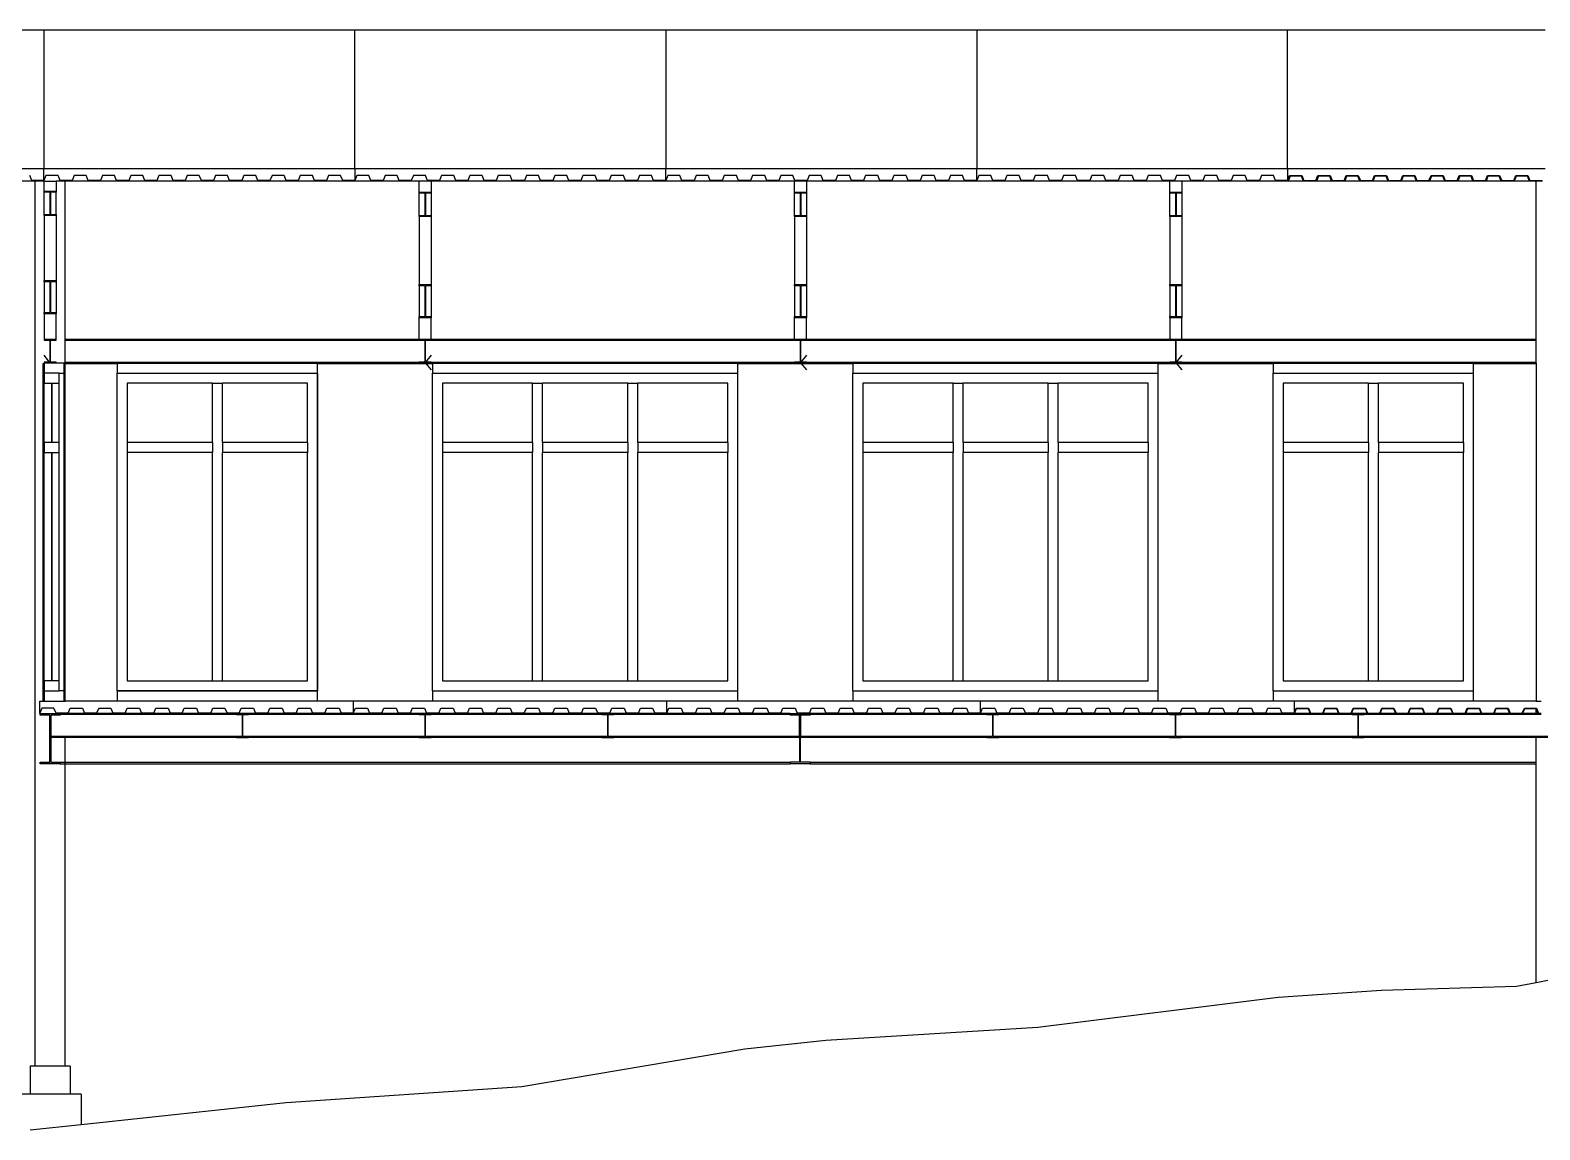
# Model space of a CAD drawing. Extents: x -38.6 to 38.6, y -14.6 to 10.3.
# Drawn here: x -19.1 to -4.02, y -0.73 to 10.25 of the extents above; entities that cross this region are included whole.
import ezdxf

# ---------------------------------------------------------------- set-up
doc = ezdxf.new("R2010")
doc.units = 0
doc.layers.get('0').update_dxf_attribs({"linetype": 'CONTINUOUS'})
doc.layers.add('SECTIONCUTEDGES', color=7, linetype='CONTINUOUS')

msp = doc.modelspace()

# ---------------------------------------------------------------- linework, layer by layer
for p, q in [((-18.963, 10.252), (-22.069, 10.252)), ((-18.963, 10.252), (-18.963, 8.872)), ((-15.856, 10.252), (-18.963, 10.252)), ((-15.856, 8.872), (-15.856, 10.252)), ((-12.75, 10.252), (-15.856, 10.252)), ((-12.75, 10.252), (-12.75, 8.872)), ((-9.643, 10.252), (-12.75, 10.252)), ((-9.643, 10.252), (-9.643, 8.872)), ((-6.537, 10.252), (-9.643, 10.252)), ((-6.537, 8.872), (-6.537, 10.252)), ((-3.963, 10.252), (-6.537, 10.252)), ((-19.049, 8.746), (-21.963, 8.746)), ((-19.049, -0.091), (-19.049, 8.746)), ((-18.959, 8.746), (-19.049, 8.746)), ((-18.959, 8.746), (-18.839, 8.746)), ((-18.959, 8.643), (-18.959, 8.746)), ((-18.959, 8.41), (-18.959, 8.633)), ((-18.749, 8.746), (-18.839, 8.746)), ((-18.839, 8.746), (-18.839, 8.643)), ((-18.839, 8.41), (-18.839, 8.633)), ((-18.749, 7.168), (-18.749, 8.746)), ((-15.215, 8.746), (-18.749, 8.746)), ((-15.095, 8.746), (-15.215, 8.746)), ((-15.215, 8.636), (-15.215, 8.746)), ((-15.215, 8.403), (-15.215, 8.626)), ((-11.465, 8.746), (-15.095, 8.746)), ((-15.095, 8.746), (-15.095, 8.636)), ((-15.095, 8.626), (-15.095, 8.403)), ((-11.345, 8.746), (-11.465, 8.746)), ((-11.465, 8.636), (-11.465, 8.746)), ((-11.465, 8.403), (-11.465, 8.626)), ((-7.715, 8.746), (-11.345, 8.746)), ((-11.345, 8.746), (-11.345, 8.636)), ((-11.345, 8.626), (-11.345, 8.403)), ((-7.595, 8.746), (-7.715, 8.746)), ((-7.715, 8.636), (-7.715, 8.746)), ((-7.715, 8.403), (-7.715, 8.626)), ((-6.537, 8.746), (-7.595, 8.746)), ((-7.595, 8.746), (-7.595, 8.636)), ((-7.595, 8.626), (-7.595, 8.403)), ((-6.38, 8.746), (-6.532, 8.746)), ((-6.098, 8.746), (-6.25, 8.746)), ((-5.815, 8.746), (-5.967, 8.746)), ((-5.533, 8.746), (-5.685, 8.746)), ((-5.25, 8.746), (-5.402, 8.746)), ((-4.968, 8.746), (-5.12, 8.746)), ((-4.686, 8.746), (-4.838, 8.746)), ((-4.403, 8.746), (-4.555, 8.746)), ((-4.121, 8.746), (-4.273, 8.746)), ((-4.055, 7.168), (-4.055, 8.744)), ((-18.959, 8.4), (-18.959, 7.752)), ((-18.839, 8.4), (-18.839, 7.752)), ((-15.215, 8.393), (-15.215, 7.713)), ((-15.095, 8.393), (-15.095, 7.713)), ((-11.465, 8.393), (-11.465, 7.713)), ((-11.345, 8.393), (-11.345, 7.713)), ((-7.715, 8.393), (-7.715, 7.713)), ((-7.595, 8.393), (-7.595, 7.713)), ((-18.959, 7.738), (-18.959, 7.432)), ((-18.839, 7.738), (-18.839, 7.432)), ((-15.215, 7.7), (-15.215, 7.394)), ((-15.095, 7.7), (-15.095, 7.394)), ((-11.465, 7.7), (-11.465, 7.394)), ((-11.345, 7.7), (-11.345, 7.394)), ((-7.715, 7.7), (-7.715, 7.394)), ((-7.595, 7.7), (-7.595, 7.394)), ((-18.959, 7.419), (-18.959, 7.168)), ((-18.839, 7.168), (-18.839, 7.419)), ((-15.215, 7.168), (-15.215, 7.38)), ((-15.095, 7.168), (-15.095, 7.38)), ((-11.465, 7.168), (-11.465, 7.38)), ((-11.345, 7.168), (-11.345, 7.38)), ((-7.715, 7.38), (-7.715, 7.168)), ((-7.595, 7.168), (-7.595, 7.38)), ((-18.749, 7.168), (-15.215, 7.168)), ((-18.749, 7.158), (-18.749, 7.168)), ((-18.749, 7.158), (-15.215, 7.158)), ((-18.749, 6.938), (-18.749, 7.158)), ((-15.095, 7.168), (-11.465, 7.168)), ((-15.095, 7.158), (-11.465, 7.158)), ((-11.345, 7.168), (-7.715, 7.168)), ((-11.345, 7.158), (-7.715, 7.158)), ((-7.595, 7.168), (-4.055, 7.168)), ((-7.595, 7.158), (-4.055, 7.158)), ((-4.055, 7.158), (-4.055, 7.168)), ((-4.055, 6.938), (-4.055, 7.158)), ((-18.965, 7.006), (-18.909, 6.938)), ((-18.749, 6.938), (-15.215, 6.938)), ((-18.749, 6.928), (-18.749, 6.938)), ((-15.095, 7.006), (-15.151, 6.938)), ((-15.095, 6.938), (-11.465, 6.938)), ((-11.345, 7.006), (-11.401, 6.938)), ((-11.345, 6.938), (-7.715, 6.938)), ((-7.595, 7.006), (-7.651, 6.938)), ((-7.595, 6.938), (-4.055, 6.938)), ((-4.055, 6.928), (-4.055, 6.938)), ((-18.969, 3.554), (-18.969, 6.924)), ((-18.969, 6.924), (-18.959, 6.924)), ((-18.759, 6.928), (-18.749, 6.928)), ((-18.759, 6.924), (-18.749, 6.924)), ((-18.759, 3.654), (-18.759, 6.828)), ((-18.749, 6.928), (-15.215, 6.928)), ((-18.749, 6.924), (-18.23, 6.924)), ((-18.749, 3.554), (-18.749, 6.924)), ((-18.23, 6.924), (-18.23, 6.828)), ((-18.23, 3.654), (-18.23, 6.828)), ((-18.23, 6.828), (-16.23, 6.828)), ((-18.23, 6.828), (-16.23, 6.828)), ((-18.23, 3.654), (-18.23, 6.828)), ((-16.23, 6.924), (-15.08, 6.924)), ((-16.23, 6.828), (-16.23, 6.924)), ((-16.23, 3.654), (-16.23, 6.828)), ((-16.23, 6.828), (-16.23, 3.654)), ((-15.151, 6.928), (-15.095, 6.86)), ((-15.095, 6.928), (-11.465, 6.928)), ((-15.08, 6.924), (-15.08, 6.828)), ((-15.08, 6.828), (-12.03, 6.828)), ((-15.08, 3.654), (-15.08, 6.828)), ((-12.03, 6.924), (-10.88, 6.924)), ((-12.03, 6.828), (-12.03, 6.924)), ((-12.03, 3.654), (-12.03, 6.828)), ((-11.401, 6.928), (-11.345, 6.86)), ((-11.345, 6.928), (-7.715, 6.928)), ((-10.88, 6.924), (-10.88, 6.828)), ((-10.88, 3.654), (-10.88, 6.828)), ((-10.88, 6.828), (-7.83, 6.828)), ((-7.83, 6.924), (-6.68, 6.924)), ((-7.83, 6.828), (-7.83, 6.924)), ((-7.83, 3.654), (-7.83, 6.828)), ((-7.651, 6.928), (-7.595, 6.86)), ((-7.595, 6.928), (-4.055, 6.928)), ((-6.68, 6.924), (-6.68, 6.828)), ((-6.68, 3.654), (-6.68, 6.828)), ((-6.68, 6.828), (-4.68, 6.828)), ((-4.68, 6.924), (-4.055, 6.924)), ((-4.68, 6.828), (-4.68, 6.924)), ((-4.68, 3.654), (-4.68, 6.828)), ((-4.055, 6.928), (-4.055, 6.924)), ((-4.055, 6.924), (-4.055, 3.554)), ((-18.959, 6.134), (-18.959, 6.728)), ((-18.809, 6.134), (-18.809, 6.728)), ((-18.13, 6.728), (-18.13, 6.134)), ((-17.28, 6.728), (-18.13, 6.728)), ((-17.28, 6.728), (-17.18, 6.728)), ((-17.28, 6.134), (-17.28, 6.728)), ((-17.18, 6.134), (-17.18, 6.728)), ((-16.33, 6.728), (-17.18, 6.728)), ((-16.33, 6.134), (-16.33, 6.728)), ((-14.98, 6.728), (-14.98, 6.134)), ((-14.08, 6.728), (-14.98, 6.728)), ((-14.08, 6.728), (-13.98, 6.728)), ((-14.08, 6.134), (-14.08, 6.728)), ((-13.98, 6.134), (-13.98, 6.728)), ((-13.13, 6.728), (-13.98, 6.728)), ((-13.13, 6.728), (-13.03, 6.728)), ((-13.13, 6.134), (-13.13, 6.728)), ((-13.03, 6.134), (-13.03, 6.728)), ((-12.13, 6.728), (-13.03, 6.728)), ((-12.13, 6.134), (-12.13, 6.728)), ((-10.78, 6.728), (-10.78, 6.134)), ((-9.88, 6.728), (-10.78, 6.728)), ((-9.88, 6.728), (-9.78, 6.728)), ((-9.88, 6.134), (-9.88, 6.728)), ((-9.78, 6.134), (-9.78, 6.728)), ((-8.93, 6.728), (-9.78, 6.728)), ((-8.93, 6.728), (-8.83, 6.728)), ((-8.93, 6.134), (-8.93, 6.728)), ((-8.83, 6.134), (-8.83, 6.728)), ((-7.93, 6.728), (-8.83, 6.728)), ((-7.93, 6.134), (-7.93, 6.728)), ((-6.58, 6.728), (-6.58, 6.134)), ((-5.73, 6.728), (-6.58, 6.728)), ((-5.73, 6.728), (-5.63, 6.728)), ((-5.73, 6.134), (-5.73, 6.728)), ((-4.78, 6.728), (-5.63, 6.728)), ((-5.63, 6.134), (-5.63, 6.728)), ((-4.78, 6.134), (-4.78, 6.728)), ((-18.959, 3.754), (-18.959, 6.034)), ((-18.809, 3.754), (-18.809, 6.034)), ((-17.28, 6.134), (-18.13, 6.134)), ((-18.13, 6.134), (-18.13, 6.034)), ((-17.28, 6.034), (-18.13, 6.034)), ((-18.13, 6.034), (-18.13, 3.754)), ((-17.28, 6.134), (-17.28, 6.034)), ((-17.28, 3.754), (-17.28, 6.034)), ((-16.33, 6.134), (-17.18, 6.134)), ((-17.18, 6.134), (-17.18, 6.034)), ((-16.33, 6.034), (-17.18, 6.034)), ((-17.18, 3.754), (-17.18, 6.034)), ((-16.33, 6.134), (-16.33, 6.034)), ((-16.33, 3.754), (-16.33, 6.034)), ((-14.08, 6.134), (-14.98, 6.134)), ((-14.98, 6.134), (-14.98, 6.034)), ((-14.08, 6.034), (-14.98, 6.034)), ((-14.98, 6.034), (-14.98, 3.754)), ((-14.08, 6.134), (-14.08, 6.034)), ((-14.08, 3.754), (-14.08, 6.034)), ((-13.13, 6.134), (-13.98, 6.134)), ((-13.98, 6.134), (-13.98, 6.034)), ((-13.13, 6.034), (-13.98, 6.034)), ((-13.98, 3.754), (-13.98, 6.034)), ((-13.13, 6.134), (-13.13, 6.034)), ((-13.13, 3.754), (-13.13, 6.034)), ((-12.13, 6.134), (-13.03, 6.134)), ((-13.03, 6.134), (-13.03, 6.034)), ((-12.13, 6.034), (-13.03, 6.034)), ((-13.03, 3.754), (-13.03, 6.034)), ((-12.13, 6.134), (-12.13, 6.034)), ((-12.13, 3.754), (-12.13, 6.034)), ((-9.88, 6.134), (-10.78, 6.134)), ((-10.78, 6.134), (-10.78, 6.034)), ((-9.88, 6.034), (-10.78, 6.034)), ((-10.78, 6.034), (-10.78, 3.754)), ((-9.88, 6.134), (-9.88, 6.034)), ((-9.88, 3.754), (-9.88, 6.034)), ((-8.93, 6.134), (-9.78, 6.134)), ((-9.78, 6.134), (-9.78, 6.034)), ((-8.93, 6.034), (-9.78, 6.034)), ((-9.78, 3.754), (-9.78, 6.034)), ((-8.93, 6.134), (-8.93, 6.034)), ((-8.93, 3.754), (-8.93, 6.034)), ((-7.93, 6.134), (-8.83, 6.134)), ((-8.83, 6.134), (-8.83, 6.034)), ((-7.93, 6.034), (-8.83, 6.034)), ((-8.83, 3.754), (-8.83, 6.034)), ((-7.93, 6.134), (-7.93, 6.034)), ((-7.93, 3.754), (-7.93, 6.034)), ((-5.73, 6.134), (-6.58, 6.134)), ((-6.58, 6.134), (-6.58, 6.034)), ((-5.73, 6.034), (-6.58, 6.034)), ((-6.58, 6.034), (-6.58, 3.754)), ((-5.73, 6.134), (-5.73, 6.034)), ((-5.73, 3.754), (-5.73, 6.034)), ((-4.78, 6.134), (-5.63, 6.134)), ((-5.63, 6.134), (-5.63, 6.034)), ((-4.78, 6.034), (-5.63, 6.034)), ((-5.63, 3.754), (-5.63, 6.034)), ((-4.78, 6.134), (-4.78, 6.034)), ((-4.78, 3.754), (-4.78, 6.034)), ((-18.23, 3.654), (-16.23, 3.654)), ((-18.23, 3.654), (-18.23, 3.554)), ((-16.23, 3.654), (-18.23, 3.654)), ((-18.13, 3.754), (-17.28, 3.754)), ((-17.28, 3.754), (-17.18, 3.754)), ((-17.18, 3.754), (-16.33, 3.754)), ((-16.23, 3.554), (-16.23, 3.654)), ((-15.08, 3.654), (-12.03, 3.654)), ((-15.08, 3.654), (-15.08, 3.554)), ((-14.98, 3.754), (-14.08, 3.754)), ((-14.08, 3.754), (-13.98, 3.754)), ((-13.98, 3.754), (-13.13, 3.754)), ((-13.13, 3.754), (-13.03, 3.754)), ((-13.03, 3.754), (-12.13, 3.754)), ((-12.03, 3.554), (-12.03, 3.654)), ((-10.88, 3.654), (-7.83, 3.654)), ((-10.88, 3.654), (-10.88, 3.554)), ((-10.78, 3.754), (-9.88, 3.754)), ((-9.88, 3.754), (-9.78, 3.754)), ((-9.78, 3.754), (-8.93, 3.754)), ((-8.93, 3.754), (-8.83, 3.754)), ((-8.83, 3.754), (-7.93, 3.754)), ((-7.83, 3.554), (-7.83, 3.654)), ((-6.68, 3.654), (-4.68, 3.654)), ((-6.68, 3.654), (-6.68, 3.554)), ((-6.58, 3.754), (-5.73, 3.754)), ((-5.73, 3.754), (-5.63, 3.754)), ((-5.63, 3.754), (-4.78, 3.754)), ((-4.68, 3.554), (-4.68, 3.654)), ((-4.055, 3.428), (-4.055, 3.478)), ((-18.906, 3.412), (-18.906, 3.198)), ((-18.749, 3.428), (-18.799, 3.428)), ((-17.04, 3.418), (-18.799, 3.418)), ((-18.749, 3.428), (-18.749, 3.434)), ((-17.04, 3.428), (-18.749, 3.428)), ((-15.215, 3.428), (-16.92, 3.428)), ((-15.215, 3.418), (-16.92, 3.418)), ((-15.345, 3.434), (-15.345, 3.428)), ((-13.39, 3.428), (-15.095, 3.428)), ((-13.39, 3.418), (-15.095, 3.418)), ((-11.508, 3.428), (-13.27, 3.428)), ((-11.508, 3.418), (-13.27, 3.418)), ((-11.508, 3.418), (-11.413, 3.418)), ((-11.413, 3.412), (-11.413, 3.418)), ((-11.413, 3.412), (-11.403, 3.412)), ((-11.413, 3.198), (-11.413, 3.412)), ((-11.308, 3.418), (-11.403, 3.418)), ((-11.403, 3.418), (-11.403, 3.412)), ((-9.543, 3.428), (-11.308, 3.428)), ((-9.543, 3.418), (-11.308, 3.418)), ((-7.718, 3.428), (-9.423, 3.428)), ((-7.718, 3.418), (-9.423, 3.418)), ((-6.472, 3.428), (-7.598, 3.428)), ((-5.893, 3.418), (-7.598, 3.418)), ((-6.313, 3.428), (-6.468, 3.428)), ((-6.467, 3.428), (-6.467, 3.43)), ((-6.028, 3.428), (-6.183, 3.428)), ((-5.893, 3.428), (-5.898, 3.428)), ((-5.743, 3.428), (-5.773, 3.428)), ((-4.005, 3.418), (-5.773, 3.418)), ((-5.458, 3.428), (-5.613, 3.428)), ((-5.173, 3.428), (-5.328, 3.428)), ((-4.888, 3.428), (-5.043, 3.428)), ((-4.604, 3.428), (-4.758, 3.428)), ((-4.319, 3.428), (-4.474, 3.428)), ((-4.055, 3.428), (-4.189, 3.428)), ((-4.034, 3.428), (-4.055, 3.428)), ((-18.906, 3.198), (-18.906, 3.188)), ((-18.904, 3.198), (-18.906, 3.198)), ((-18.904, 3.188), (-18.906, 3.188)), ((-17.04, 3.198), (-18.894, 3.198)), ((-18.749, 3.188), (-18.894, 3.188)), ((-17.04, 3.188), (-18.749, 3.188)), ((-18.749, 2.944), (-18.749, 3.188)), ((-15.215, 3.198), (-16.92, 3.198)), ((-15.215, 3.188), (-16.92, 3.188)), ((-13.39, 3.198), (-15.095, 3.198)), ((-13.39, 3.188), (-15.095, 3.188)), ((-11.413, 3.198), (-13.27, 3.198)), ((-11.413, 3.188), (-13.27, 3.188)), ((-11.413, 3.188), (-11.413, 3.198)), ((-11.413, 3.188), (-11.413, 2.944)), ((-9.543, 3.198), (-11.403, 3.198)), ((-9.543, 3.188), (-11.403, 3.188)), ((-7.718, 3.198), (-9.423, 3.198)), ((-7.718, 3.188), (-9.423, 3.188)), ((-5.893, 3.198), (-7.598, 3.198)), ((-5.893, 3.188), (-7.598, 3.188)), ((-3.91, 3.198), (-5.773, 3.198)), ((-4.055, 3.188), (-5.773, 3.188)), ((-3.91, 3.188), (-4.055, 3.188)), ((-4.055, 2.944), (-4.055, 3.188)), ((-18.799, 2.944), (-18.749, 2.944)), ((-18.799, 2.928), (-18.749, 2.928)), ((-18.749, 2.928), (-18.749, 2.944)), ((-18.749, 2.944), (-11.508, 2.944)), ((-18.749, -0.091), (-18.749, 2.928)), ((-18.749, 2.928), (-11.508, 2.928)), ((-11.403, 2.944), (-11.413, 2.944)), ((-11.308, 2.944), (-4.055, 2.944)), ((-11.308, 2.928), (-4.055, 2.928)), ((-4.055, 2.928), (-4.055, 2.944)), ((-4.055, 0.745), (-4.055, 2.928)), ((-19.099, -0.091), (-19.099, -0.372)), ((-19.049, -0.091), (-19.099, -0.091)), ((-18.749, -0.091), (-19.049, -0.091)), ((-18.699, -0.091), (-18.749, -0.091)), ((-18.699, -0.091), (-18.699, -0.372)), ((-19.099, -0.372), (-19.209, -0.372)), ((-18.699, -0.372), (-19.099, -0.372)), ((-18.589, -0.372), (-18.699, -0.372)), ((-18.589, -0.372), (-18.589, -0.673))]:
    msp.add_line(p, q)
at = {"layer": 'SECTIONCUTEDGES'}
for p, q in [((-22.069, 8.872), (-18.963, 8.872)), ((-19.084, 8.75), (-19.104, 8.801)), ((-18.963, 8.75), (-19.084, 8.75)), ((-18.963, 8.872), (-15.856, 8.872)), ((-18.963, 8.75), (-18.963, 8.872)), ((-18.943, 8.801), (-18.963, 8.75)), ((-18.822, 8.801), (-18.943, 8.801)), ((-18.802, 8.75), (-18.822, 8.801)), ((-18.68, 8.75), (-18.802, 8.75)), ((-18.66, 8.801), (-18.68, 8.75)), ((-18.539, 8.801), (-18.66, 8.801)), ((-18.519, 8.75), (-18.539, 8.801)), ((-18.398, 8.75), (-18.519, 8.75)), ((-18.378, 8.801), (-18.398, 8.75)), ((-18.257, 8.801), (-18.378, 8.801)), ((-18.237, 8.75), (-18.257, 8.801)), ((-18.116, 8.75), (-18.237, 8.75)), ((-18.095, 8.801), (-18.116, 8.75)), ((-17.974, 8.801), (-18.095, 8.801)), ((-17.954, 8.75), (-17.974, 8.801)), ((-17.833, 8.75), (-17.954, 8.75)), ((-17.813, 8.801), (-17.833, 8.75)), ((-17.692, 8.801), (-17.813, 8.801)), ((-17.672, 8.75), (-17.692, 8.801)), ((-17.551, 8.75), (-17.672, 8.75)), ((-17.531, 8.801), (-17.551, 8.75)), ((-17.41, 8.801), (-17.531, 8.801)), ((-17.389, 8.75), (-17.41, 8.801)), ((-17.268, 8.75), (-17.389, 8.75)), ((-17.248, 8.801), (-17.268, 8.75)), ((-17.127, 8.801), (-17.248, 8.801)), ((-17.107, 8.75), (-17.127, 8.801)), ((-16.986, 8.75), (-17.107, 8.75)), ((-16.966, 8.801), (-16.986, 8.75)), ((-16.845, 8.801), (-16.966, 8.801)), ((-16.825, 8.75), (-16.845, 8.801)), ((-16.704, 8.75), (-16.825, 8.75)), ((-16.683, 8.801), (-16.704, 8.75)), ((-16.562, 8.801), (-16.683, 8.801)), ((-16.542, 8.75), (-16.562, 8.801)), ((-16.421, 8.75), (-16.542, 8.75)), ((-16.401, 8.801), (-16.421, 8.75)), ((-16.28, 8.801), (-16.401, 8.801)), ((-16.26, 8.75), (-16.28, 8.801)), ((-16.139, 8.75), (-16.26, 8.75)), ((-16.119, 8.801), (-16.139, 8.75)), ((-15.998, 8.801), (-16.119, 8.801)), ((-15.977, 8.75), (-15.998, 8.801)), ((-15.856, 8.75), (-15.977, 8.75)), ((-15.856, 8.872), (-15.856, 8.75)), ((-15.856, 8.872), (-12.75, 8.872)), ((-15.836, 8.801), (-15.856, 8.75)), ((-15.715, 8.801), (-15.836, 8.801)), ((-15.695, 8.75), (-15.715, 8.801)), ((-15.574, 8.75), (-15.695, 8.75)), ((-15.554, 8.801), (-15.574, 8.75)), ((-15.433, 8.801), (-15.554, 8.801)), ((-15.413, 8.75), (-15.433, 8.801)), ((-15.292, 8.75), (-15.413, 8.75)), ((-15.271, 8.801), (-15.292, 8.75)), ((-15.15, 8.801), (-15.271, 8.801)), ((-15.13, 8.75), (-15.15, 8.801)), ((-15.009, 8.75), (-15.13, 8.75)), ((-14.989, 8.801), (-15.009, 8.75)), ((-14.868, 8.801), (-14.989, 8.801)), ((-14.848, 8.75), (-14.868, 8.801)), ((-14.727, 8.75), (-14.848, 8.75)), ((-14.707, 8.801), (-14.727, 8.75)), ((-14.585, 8.801), (-14.707, 8.801)), ((-14.565, 8.75), (-14.585, 8.801)), ((-14.444, 8.75), (-14.565, 8.75)), ((-14.424, 8.801), (-14.444, 8.75)), ((-14.303, 8.801), (-14.424, 8.801)), ((-14.283, 8.75), (-14.303, 8.801)), ((-14.162, 8.75), (-14.283, 8.75)), ((-14.142, 8.801), (-14.162, 8.75)), ((-14.021, 8.801), (-14.142, 8.801)), ((-14, 8.75), (-14.021, 8.801)), ((-13.879, 8.75), (-14, 8.75)), ((-13.859, 8.801), (-13.879, 8.75)), ((-13.738, 8.801), (-13.859, 8.801)), ((-13.718, 8.75), (-13.738, 8.801)), ((-13.597, 8.75), (-13.718, 8.75)), ((-13.577, 8.801), (-13.597, 8.75)), ((-13.456, 8.801), (-13.577, 8.801)), ((-13.436, 8.75), (-13.456, 8.801)), ((-13.315, 8.75), (-13.436, 8.75)), ((-13.294, 8.801), (-13.315, 8.75)), ((-13.173, 8.801), (-13.294, 8.801)), ((-13.153, 8.75), (-13.173, 8.801)), ((-13.032, 8.75), (-13.153, 8.75)), ((-13.012, 8.801), (-13.032, 8.75)), ((-12.891, 8.801), (-13.012, 8.801)), ((-12.871, 8.75), (-12.891, 8.801)), ((-12.75, 8.75), (-12.871, 8.75)), ((-12.75, 8.872), (-9.643, 8.872)), ((-12.75, 8.75), (-12.75, 8.872)), ((-12.73, 8.801), (-12.75, 8.75)), ((-12.609, 8.801), (-12.73, 8.801)), ((-12.588, 8.75), (-12.609, 8.801)), ((-12.467, 8.75), (-12.588, 8.75)), ((-12.447, 8.801), (-12.467, 8.75)), ((-12.326, 8.801), (-12.447, 8.801)), ((-12.306, 8.75), (-12.326, 8.801)), ((-12.185, 8.75), (-12.306, 8.75)), ((-12.165, 8.801), (-12.185, 8.75)), ((-12.044, 8.801), (-12.165, 8.801)), ((-12.024, 8.75), (-12.044, 8.801)), ((-11.903, 8.75), (-12.024, 8.75)), ((-11.882, 8.801), (-11.903, 8.75)), ((-11.761, 8.801), (-11.882, 8.801)), ((-11.741, 8.75), (-11.761, 8.801)), ((-11.62, 8.75), (-11.741, 8.75)), ((-11.6, 8.801), (-11.62, 8.75)), ((-11.479, 8.801), (-11.6, 8.801)), ((-11.459, 8.75), (-11.479, 8.801)), ((-11.338, 8.75), (-11.459, 8.75)), ((-11.318, 8.801), (-11.338, 8.75)), ((-11.197, 8.801), (-11.318, 8.801)), ((-11.176, 8.75), (-11.197, 8.801)), ((-11.055, 8.75), (-11.176, 8.75)), ((-11.035, 8.801), (-11.055, 8.75)), ((-10.914, 8.801), (-11.035, 8.801)), ((-10.894, 8.75), (-10.914, 8.801)), ((-10.773, 8.75), (-10.894, 8.75)), ((-10.753, 8.801), (-10.773, 8.75)), ((-10.632, 8.801), (-10.753, 8.801)), ((-10.612, 8.75), (-10.632, 8.801)), ((-10.49, 8.75), (-10.612, 8.75)), ((-10.47, 8.801), (-10.49, 8.75)), ((-10.349, 8.801), (-10.47, 8.801)), ((-10.329, 8.75), (-10.349, 8.801)), ((-10.208, 8.75), (-10.329, 8.75)), ((-10.188, 8.801), (-10.208, 8.75)), ((-10.067, 8.801), (-10.188, 8.801)), ((-10.047, 8.75), (-10.067, 8.801)), ((-9.926, 8.75), (-10.047, 8.75)), ((-9.905, 8.801), (-9.926, 8.75)), ((-9.784, 8.801), (-9.905, 8.801)), ((-9.764, 8.75), (-9.784, 8.801)), ((-9.643, 8.75), (-9.764, 8.75)), ((-9.643, 8.872), (-6.537, 8.872)), ((-9.643, 8.75), (-9.643, 8.872)), ((-9.623, 8.801), (-9.643, 8.75)), ((-9.502, 8.801), (-9.623, 8.801)), ((-9.482, 8.75), (-9.502, 8.801)), ((-9.361, 8.75), (-9.482, 8.75)), ((-9.341, 8.801), (-9.361, 8.75)), ((-9.22, 8.801), (-9.341, 8.801)), ((-9.199, 8.75), (-9.22, 8.801)), ((-9.078, 8.75), (-9.199, 8.75)), ((-9.058, 8.801), (-9.078, 8.75)), ((-8.937, 8.801), (-9.058, 8.801)), ((-8.917, 8.75), (-8.937, 8.801)), ((-8.796, 8.75), (-8.917, 8.75)), ((-8.776, 8.801), (-8.796, 8.75)), ((-8.655, 8.801), (-8.776, 8.801)), ((-8.635, 8.75), (-8.655, 8.801)), ((-8.514, 8.75), (-8.635, 8.75)), ((-8.493, 8.801), (-8.514, 8.75)), ((-8.372, 8.801), (-8.493, 8.801)), ((-8.352, 8.75), (-8.372, 8.801)), ((-8.231, 8.75), (-8.352, 8.75)), ((-8.211, 8.801), (-8.231, 8.75)), ((-8.09, 8.801), (-8.211, 8.801)), ((-8.07, 8.75), (-8.09, 8.801)), ((-7.949, 8.75), (-8.07, 8.75)), ((-7.929, 8.801), (-7.949, 8.75)), ((-7.808, 8.801), (-7.929, 8.801)), ((-7.787, 8.75), (-7.808, 8.801)), ((-7.666, 8.75), (-7.787, 8.75)), ((-7.646, 8.801), (-7.666, 8.75)), ((-7.525, 8.801), (-7.646, 8.801)), ((-7.505, 8.75), (-7.525, 8.801)), ((-7.384, 8.75), (-7.505, 8.75)), ((-7.364, 8.801), (-7.384, 8.75)), ((-7.243, 8.801), (-7.364, 8.801)), ((-7.223, 8.75), (-7.243, 8.801)), ((-7.102, 8.75), (-7.223, 8.75)), ((-7.081, 8.801), (-7.102, 8.75)), ((-6.96, 8.801), (-7.081, 8.801)), ((-6.94, 8.75), (-6.96, 8.801)), ((-6.819, 8.75), (-6.94, 8.75)), ((-6.799, 8.801), (-6.819, 8.75)), ((-6.678, 8.801), (-6.799, 8.801)), ((-6.658, 8.75), (-6.678, 8.801)), ((-6.537, 8.75), (-6.658, 8.75)), ((-6.537, 8.872), (-6.537, 8.75)), ((-6.537, 8.872), (-3.963, 8.872)), ((-6.537, 8.75), (-6.517, 8.801)), ((-6.537, 8.75), (-6.537, 8.746)), ((-6.513, 8.795), (-6.532, 8.746)), ((-6.517, 8.801), (-6.395, 8.801)), ((-6.399, 8.795), (-6.513, 8.795)), ((-6.38, 8.746), (-6.399, 8.795)), ((-6.395, 8.801), (-6.375, 8.75)), ((-6.375, 8.75), (-6.254, 8.75)), ((-6.254, 8.75), (-6.234, 8.801)), ((-6.23, 8.795), (-6.25, 8.746)), ((-6.234, 8.801), (-6.113, 8.801)), ((-6.117, 8.795), (-6.23, 8.795)), ((-6.098, 8.746), (-6.117, 8.795)), ((-6.113, 8.801), (-6.093, 8.75)), ((-6.093, 8.75), (-5.972, 8.75)), ((-5.972, 8.75), (-5.952, 8.801)), ((-5.948, 8.795), (-5.967, 8.746)), ((-5.952, 8.801), (-5.831, 8.801)), ((-5.835, 8.795), (-5.948, 8.795)), ((-5.815, 8.746), (-5.835, 8.795)), ((-5.831, 8.801), (-5.81, 8.75)), ((-5.81, 8.75), (-5.689, 8.75)), ((-5.689, 8.75), (-5.669, 8.801)), ((-5.665, 8.795), (-5.685, 8.746)), ((-5.669, 8.801), (-5.548, 8.801)), ((-5.552, 8.795), (-5.665, 8.795)), ((-5.533, 8.746), (-5.552, 8.795)), ((-5.548, 8.801), (-5.528, 8.75)), ((-5.528, 8.75), (-5.407, 8.75)), ((-5.407, 8.75), (-5.387, 8.801)), ((-5.383, 8.795), (-5.402, 8.746)), ((-5.387, 8.801), (-5.266, 8.801)), ((-5.27, 8.795), (-5.383, 8.795)), ((-5.25, 8.746), (-5.27, 8.795)), ((-5.266, 8.801), (-5.246, 8.75)), ((-5.246, 8.75), (-5.125, 8.75)), ((-5.125, 8.75), (-5.104, 8.801)), ((-5.101, 8.795), (-5.12, 8.746)), ((-5.104, 8.801), (-4.983, 8.801)), ((-4.987, 8.795), (-5.101, 8.795)), ((-4.968, 8.746), (-4.987, 8.795)), ((-4.983, 8.801), (-4.963, 8.75)), ((-4.963, 8.75), (-4.842, 8.75)), ((-4.842, 8.75), (-4.822, 8.801)), ((-4.818, 8.795), (-4.838, 8.746)), ((-4.822, 8.801), (-4.701, 8.801)), ((-4.705, 8.795), (-4.818, 8.795)), ((-4.686, 8.746), (-4.705, 8.795)), ((-4.701, 8.801), (-4.681, 8.75)), ((-4.681, 8.75), (-4.56, 8.75)), ((-4.56, 8.75), (-4.54, 8.801)), ((-4.536, 8.795), (-4.555, 8.746)), ((-4.54, 8.801), (-4.419, 8.801)), ((-4.423, 8.795), (-4.536, 8.795)), ((-4.403, 8.746), (-4.423, 8.795)), ((-4.419, 8.801), (-4.398, 8.75)), ((-4.398, 8.75), (-4.277, 8.75)), ((-4.277, 8.75), (-4.257, 8.801)), ((-4.253, 8.795), (-4.273, 8.746)), ((-4.257, 8.801), (-4.136, 8.801)), ((-4.14, 8.795), (-4.253, 8.795)), ((-4.121, 8.746), (-4.14, 8.795)), ((-4.136, 8.801), (-4.116, 8.75)), ((-4.116, 8.75), (-3.995, 8.75)), ((-18.959, 8.633), (-18.959, 8.643)), ((-18.959, 8.643), (-18.839, 8.643)), ((-18.902, 8.633), (-18.959, 8.633)), ((-18.902, 8.633), (-18.902, 8.41)), ((-18.896, 8.633), (-18.896, 8.41)), ((-18.839, 8.633), (-18.896, 8.633)), ((-18.839, 8.643), (-18.839, 8.633)), ((-15.215, 8.626), (-15.215, 8.636)), ((-15.215, 8.636), (-15.095, 8.636)), ((-15.158, 8.626), (-15.215, 8.626)), ((-15.158, 8.626), (-15.158, 8.403)), ((-15.152, 8.626), (-15.152, 8.403)), ((-15.095, 8.626), (-15.152, 8.626)), ((-15.095, 8.636), (-15.095, 8.626)), ((-11.465, 8.626), (-11.465, 8.636)), ((-11.465, 8.636), (-11.345, 8.636)), ((-11.408, 8.626), (-11.465, 8.626)), ((-11.408, 8.626), (-11.408, 8.403)), ((-11.402, 8.626), (-11.402, 8.403)), ((-11.345, 8.626), (-11.402, 8.626)), ((-11.345, 8.636), (-11.345, 8.626)), ((-7.715, 8.626), (-7.715, 8.636)), ((-7.715, 8.636), (-7.595, 8.636)), ((-7.658, 8.626), (-7.715, 8.626)), ((-7.658, 8.626), (-7.658, 8.403)), ((-7.652, 8.626), (-7.652, 8.403)), ((-7.595, 8.626), (-7.652, 8.626)), ((-7.595, 8.636), (-7.595, 8.626)), ((-6.537, 8.746), (-6.537, 8.744)), ((-6.533, 8.744), (-6.537, 8.744)), ((-6.532, 8.746), (-6.533, 8.744)), ((-6.379, 8.744), (-6.38, 8.746)), ((-6.25, 8.744), (-6.379, 8.744)), ((-6.25, 8.746), (-6.25, 8.744)), ((-6.097, 8.744), (-6.098, 8.746)), ((-5.968, 8.744), (-6.097, 8.744)), ((-5.967, 8.746), (-5.968, 8.744)), ((-5.814, 8.744), (-5.815, 8.746)), ((-5.686, 8.744), (-5.814, 8.744)), ((-5.685, 8.746), (-5.686, 8.744)), ((-5.532, 8.744), (-5.533, 8.746)), ((-5.403, 8.744), (-5.532, 8.744)), ((-5.402, 8.746), (-5.403, 8.744)), ((-5.25, 8.744), (-5.25, 8.746)), ((-5.121, 8.744), (-5.25, 8.744)), ((-5.12, 8.746), (-5.121, 8.744)), ((-4.967, 8.744), (-4.968, 8.746)), ((-4.838, 8.744), (-4.967, 8.744)), ((-4.838, 8.746), (-4.838, 8.744)), ((-4.685, 8.744), (-4.686, 8.746)), ((-4.556, 8.744), (-4.685, 8.744)), ((-4.555, 8.746), (-4.556, 8.744)), ((-4.402, 8.744), (-4.403, 8.746)), ((-4.273, 8.744), (-4.402, 8.744)), ((-4.273, 8.746), (-4.273, 8.744)), ((-4.12, 8.744), (-4.121, 8.746)), ((-4.055, 8.744), (-4.12, 8.744)), ((-3.991, 8.744), (-4.055, 8.744)), ((-18.959, 8.41), (-18.902, 8.41)), ((-18.959, 8.4), (-18.959, 8.41)), ((-18.839, 8.4), (-18.959, 8.4)), ((-18.896, 8.41), (-18.839, 8.41)), ((-18.839, 8.41), (-18.839, 8.4)), ((-15.215, 8.403), (-15.158, 8.403)), ((-15.215, 8.393), (-15.215, 8.403)), ((-15.095, 8.393), (-15.215, 8.393)), ((-15.152, 8.403), (-15.095, 8.403)), ((-15.095, 8.403), (-15.095, 8.393)), ((-11.465, 8.403), (-11.408, 8.403)), ((-11.465, 8.393), (-11.465, 8.403)), ((-11.345, 8.393), (-11.465, 8.393)), ((-11.402, 8.403), (-11.345, 8.403)), ((-11.345, 8.403), (-11.345, 8.393)), ((-7.715, 8.403), (-7.658, 8.403)), ((-7.715, 8.393), (-7.715, 8.403)), ((-7.595, 8.393), (-7.715, 8.393)), ((-7.652, 8.403), (-7.595, 8.403)), ((-7.595, 8.403), (-7.595, 8.393)), ((-18.959, 7.738), (-18.959, 7.752)), ((-18.959, 7.752), (-18.839, 7.752)), ((-18.902, 7.738), (-18.959, 7.738)), ((-18.902, 7.738), (-18.902, 7.432)), ((-18.839, 7.738), (-18.896, 7.738)), ((-18.896, 7.738), (-18.896, 7.432)), ((-18.839, 7.752), (-18.839, 7.738)), ((-15.215, 7.7), (-15.215, 7.713)), ((-15.215, 7.713), (-15.095, 7.713)), ((-15.158, 7.7), (-15.215, 7.7)), ((-15.158, 7.7), (-15.158, 7.394)), ((-15.095, 7.7), (-15.152, 7.7)), ((-15.152, 7.7), (-15.152, 7.394)), ((-15.095, 7.713), (-15.095, 7.7)), ((-11.465, 7.7), (-11.465, 7.713)), ((-11.465, 7.713), (-11.345, 7.713)), ((-11.408, 7.7), (-11.465, 7.7)), ((-11.408, 7.7), (-11.408, 7.394)), ((-11.345, 7.7), (-11.402, 7.7)), ((-11.402, 7.7), (-11.402, 7.394)), ((-11.345, 7.713), (-11.345, 7.7)), ((-7.715, 7.7), (-7.715, 7.713)), ((-7.715, 7.713), (-7.595, 7.713)), ((-7.658, 7.7), (-7.715, 7.7)), ((-7.658, 7.7), (-7.658, 7.394)), ((-7.595, 7.7), (-7.652, 7.7)), ((-7.652, 7.7), (-7.652, 7.394)), ((-7.595, 7.713), (-7.595, 7.7)), ((-18.959, 7.432), (-18.902, 7.432)), ((-18.959, 7.419), (-18.959, 7.432)), ((-18.839, 7.419), (-18.959, 7.419)), ((-18.896, 7.432), (-18.839, 7.432)), ((-18.839, 7.432), (-18.839, 7.419)), ((-15.215, 7.394), (-15.158, 7.394)), ((-15.215, 7.38), (-15.215, 7.394)), ((-15.152, 7.394), (-15.095, 7.394)), ((-15.095, 7.394), (-15.095, 7.38)), ((-11.465, 7.394), (-11.408, 7.394)), ((-11.465, 7.38), (-11.465, 7.394)), ((-11.402, 7.394), (-11.345, 7.394)), ((-11.345, 7.394), (-11.345, 7.38)), ((-7.715, 7.394), (-7.658, 7.394)), ((-7.715, 7.38), (-7.715, 7.394)), ((-7.652, 7.394), (-7.595, 7.394)), ((-7.595, 7.394), (-7.595, 7.38)), ((-15.095, 7.38), (-15.215, 7.38)), ((-11.345, 7.38), (-11.465, 7.38)), ((-7.595, 7.38), (-7.715, 7.38)), ((-18.959, 7.168), (-18.959, 7.158)), ((-18.959, 7.168), (-18.839, 7.168)), ((-18.959, 7.158), (-18.902, 7.158)), ((-18.902, 7.158), (-18.902, 6.938)), ((-18.896, 6.938), (-18.896, 7.158)), ((-18.896, 7.158), (-18.839, 7.158)), ((-18.839, 7.158), (-18.839, 7.168)), ((-15.215, 7.168), (-15.215, 7.158)), ((-15.215, 7.168), (-15.095, 7.168)), ((-15.215, 7.158), (-15.158, 7.158)), ((-15.158, 7.158), (-15.158, 6.938)), ((-15.152, 6.938), (-15.152, 7.158)), ((-15.152, 7.158), (-15.095, 7.158)), ((-15.095, 7.158), (-15.095, 7.168)), ((-11.465, 7.168), (-11.465, 7.158)), ((-11.465, 7.168), (-11.345, 7.168)), ((-11.465, 7.158), (-11.408, 7.158)), ((-11.408, 7.158), (-11.408, 6.938)), ((-11.402, 6.938), (-11.402, 7.158)), ((-11.402, 7.158), (-11.345, 7.158)), ((-11.345, 7.158), (-11.345, 7.168)), ((-7.715, 7.168), (-7.715, 7.158)), ((-7.715, 7.168), (-7.595, 7.168)), ((-7.715, 7.158), (-7.658, 7.158)), ((-7.658, 7.158), (-7.658, 6.938)), ((-7.652, 6.938), (-7.652, 7.158)), ((-7.652, 7.158), (-7.595, 7.158)), ((-7.595, 7.158), (-7.595, 7.168)), ((-18.959, 6.938), (-18.959, 6.928)), ((-18.902, 6.938), (-18.959, 6.938)), ((-18.839, 6.938), (-18.896, 6.938)), ((-18.839, 6.928), (-18.839, 6.938)), ((-15.215, 6.938), (-15.215, 6.928)), ((-15.158, 6.938), (-15.215, 6.938)), ((-15.095, 6.938), (-15.152, 6.938)), ((-15.095, 6.928), (-15.095, 6.938)), ((-11.465, 6.938), (-11.465, 6.928)), ((-11.408, 6.938), (-11.465, 6.938)), ((-11.345, 6.938), (-11.402, 6.938)), ((-11.345, 6.928), (-11.345, 6.938)), ((-7.715, 6.938), (-7.715, 6.928)), ((-7.658, 6.938), (-7.715, 6.938)), ((-7.595, 6.938), (-7.652, 6.938)), ((-7.595, 6.928), (-7.595, 6.938)), ((-18.959, 6.928), (-18.959, 6.924)), ((-18.839, 6.928), (-18.959, 6.928)), ((-18.959, 6.924), (-18.959, 6.828)), ((-18.809, 6.828), (-18.959, 6.828)), ((-18.959, 6.828), (-18.959, 6.728)), ((-18.759, 6.928), (-18.839, 6.928)), ((-18.809, 6.828), (-18.759, 6.828)), ((-18.809, 6.728), (-18.809, 6.828)), ((-18.759, 6.924), (-18.759, 6.928)), ((-18.759, 6.828), (-18.759, 6.924)), ((-15.095, 6.928), (-15.215, 6.928)), ((-11.345, 6.928), (-11.465, 6.928)), ((-7.595, 6.928), (-7.715, 6.928)), ((-18.959, 6.728), (-18.884, 6.728)), ((-18.884, 6.728), (-18.809, 6.728)), ((-18.884, 6.134), (-18.884, 6.728)), ((-18.884, 6.728), (-18.884, 6.134)), ((-18.884, 6.728), (-18.884, 6.728)), ((-18.959, 6.134), (-18.959, 6.034)), ((-18.884, 6.134), (-18.959, 6.134)), ((-18.959, 6.034), (-18.884, 6.034)), ((-18.809, 6.134), (-18.884, 6.134)), ((-18.884, 6.034), (-18.809, 6.034)), ((-18.884, 3.754), (-18.884, 6.034)), ((-18.884, 6.034), (-18.884, 3.754)), ((-18.884, 6.034), (-18.884, 6.034)), ((-18.809, 6.034), (-18.809, 6.134)), ((-18.959, 3.754), (-18.959, 3.654)), ((-18.884, 3.754), (-18.959, 3.754)), ((-18.959, 3.654), (-18.809, 3.654)), ((-18.959, 3.654), (-18.959, 3.554)), ((-18.809, 3.754), (-18.884, 3.754)), ((-18.809, 3.654), (-18.809, 3.754)), ((-18.759, 3.654), (-18.809, 3.654)), ((-18.759, 3.554), (-18.759, 3.654)), ((-19.005, 3.434), (-19.005, 3.554)), ((-19.005, 3.554), (-18.969, 3.554)), ((-18.985, 3.484), (-19.005, 3.434)), ((-18.863, 3.484), (-18.985, 3.484)), ((-18.969, 3.554), (-18.959, 3.554)), ((-18.959, 3.554), (-18.759, 3.554)), ((-18.842, 3.434), (-18.863, 3.484)), ((-18.759, 3.554), (-18.749, 3.554)), ((-18.23, 3.554), (-18.749, 3.554)), ((-18.72, 3.434), (-18.7, 3.484)), ((-18.7, 3.484), (-18.578, 3.484)), ((-18.578, 3.484), (-18.558, 3.434)), ((-18.415, 3.484), (-18.436, 3.434)), ((-18.415, 3.484), (-18.293, 3.484)), ((-18.293, 3.484), (-18.273, 3.434)), ((-16.23, 3.554), (-18.23, 3.554)), ((-18.151, 3.434), (-18.13, 3.484)), ((-18.13, 3.484), (-18.008, 3.484)), ((-18.008, 3.484), (-17.988, 3.434)), ((-17.866, 3.434), (-17.845, 3.484)), ((-17.845, 3.484), (-17.723, 3.484)), ((-17.723, 3.484), (-17.703, 3.434)), ((-17.581, 3.434), (-17.561, 3.484)), ((-17.561, 3.484), (-17.439, 3.484)), ((-17.439, 3.484), (-17.418, 3.434)), ((-17.296, 3.434), (-17.276, 3.484)), ((-17.276, 3.484), (-17.154, 3.484)), ((-17.154, 3.484), (-17.133, 3.434)), ((-17.011, 3.434), (-16.991, 3.484)), ((-16.991, 3.484), (-16.869, 3.484)), ((-16.869, 3.484), (-16.848, 3.434)), ((-16.726, 3.434), (-16.706, 3.484)), ((-16.706, 3.484), (-16.584, 3.484)), ((-16.584, 3.484), (-16.564, 3.434)), ((-16.442, 3.434), (-16.421, 3.484)), ((-16.421, 3.484), (-16.299, 3.484)), ((-16.299, 3.484), (-16.279, 3.434)), ((-15.872, 3.554), (-16.23, 3.554)), ((-16.157, 3.434), (-16.136, 3.484)), ((-16.136, 3.484), (-16.014, 3.484)), ((-16.014, 3.484), (-15.994, 3.434)), ((-15.872, 3.554), (-15.872, 3.434)), ((-15.08, 3.554), (-15.872, 3.554)), ((-15.872, 3.434), (-15.851, 3.484)), ((-15.851, 3.484), (-15.729, 3.484)), ((-15.729, 3.484), (-15.709, 3.434)), ((-15.587, 3.434), (-15.567, 3.484)), ((-15.567, 3.484), (-15.445, 3.484)), ((-15.445, 3.484), (-15.424, 3.434)), ((-15.282, 3.484), (-15.302, 3.434)), ((-15.282, 3.484), (-15.16, 3.484)), ((-15.16, 3.484), (-15.139, 3.434)), ((-12.738, 3.554), (-15.08, 3.554)), ((-15.017, 3.434), (-14.997, 3.484)), ((-14.997, 3.484), (-14.875, 3.484)), ((-14.875, 3.484), (-14.854, 3.434)), ((-14.732, 3.434), (-14.712, 3.484)), ((-14.712, 3.484), (-14.59, 3.484)), ((-14.59, 3.484), (-14.57, 3.434)), ((-14.448, 3.434), (-14.427, 3.484)), ((-14.427, 3.484), (-14.305, 3.484)), ((-14.305, 3.484), (-14.285, 3.434)), ((-14.163, 3.434), (-14.142, 3.484)), ((-14.142, 3.484), (-14.02, 3.484)), ((-14.02, 3.484), (-14, 3.434)), ((-13.878, 3.434), (-13.857, 3.484)), ((-13.857, 3.484), (-13.735, 3.484)), ((-13.735, 3.484), (-13.715, 3.434)), ((-13.593, 3.434), (-13.573, 3.484)), ((-13.573, 3.484), (-13.451, 3.484)), ((-13.451, 3.484), (-13.43, 3.434)), ((-13.308, 3.434), (-13.288, 3.484)), ((-13.288, 3.484), (-13.166, 3.484)), ((-13.166, 3.484), (-13.145, 3.434)), ((-13.023, 3.434), (-13.003, 3.484)), ((-13.003, 3.484), (-12.881, 3.484)), ((-12.881, 3.484), (-12.86, 3.434)), ((-12.738, 3.434), (-12.738, 3.554)), ((-12.03, 3.554), (-12.738, 3.554)), ((-12.738, 3.434), (-12.718, 3.484)), ((-12.718, 3.484), (-12.596, 3.484)), ((-12.596, 3.484), (-12.576, 3.434)), ((-12.454, 3.434), (-12.433, 3.484)), ((-12.433, 3.484), (-12.311, 3.484)), ((-12.311, 3.484), (-12.291, 3.434)), ((-12.148, 3.484), (-12.169, 3.434)), ((-12.148, 3.484), (-12.026, 3.484)), ((-10.88, 3.554), (-12.03, 3.554)), ((-12.026, 3.484), (-12.006, 3.434)), ((-11.884, 3.434), (-11.863, 3.484)), ((-11.863, 3.484), (-11.741, 3.484)), ((-11.741, 3.484), (-11.721, 3.434)), ((-11.599, 3.434), (-11.579, 3.484)), ((-11.579, 3.484), (-11.457, 3.484)), ((-11.457, 3.484), (-11.436, 3.434)), ((-11.314, 3.434), (-11.294, 3.484)), ((-11.294, 3.484), (-11.172, 3.484)), ((-11.172, 3.484), (-11.151, 3.434)), ((-11.029, 3.434), (-11.009, 3.484)), ((-11.009, 3.484), (-10.887, 3.484)), ((-10.887, 3.484), (-10.867, 3.434)), ((-9.605, 3.554), (-10.88, 3.554)), ((-10.744, 3.434), (-10.724, 3.484)), ((-10.724, 3.484), (-10.602, 3.484)), ((-10.602, 3.484), (-10.582, 3.434)), ((-10.46, 3.434), (-10.439, 3.484)), ((-10.439, 3.484), (-10.317, 3.484)), ((-10.317, 3.484), (-10.297, 3.434)), ((-10.175, 3.434), (-10.154, 3.484)), ((-10.154, 3.484), (-10.032, 3.484)), ((-10.032, 3.484), (-10.012, 3.434)), ((-9.89, 3.434), (-9.87, 3.484)), ((-9.87, 3.484), (-9.747, 3.484)), ((-9.747, 3.484), (-9.727, 3.434)), ((-9.605, 3.434), (-9.605, 3.554)), ((-7.83, 3.554), (-9.605, 3.554)), ((-9.605, 3.434), (-9.585, 3.484)), ((-9.585, 3.484), (-9.463, 3.484)), ((-9.463, 3.484), (-9.442, 3.434)), ((-9.32, 3.434), (-9.3, 3.484)), ((-9.3, 3.484), (-9.178, 3.484)), ((-9.178, 3.484), (-9.157, 3.434)), ((-9.015, 3.484), (-9.035, 3.434)), ((-9.015, 3.484), (-8.893, 3.484)), ((-8.893, 3.484), (-8.873, 3.434)), ((-8.75, 3.434), (-8.73, 3.484)), ((-8.73, 3.484), (-8.608, 3.484)), ((-8.608, 3.484), (-8.588, 3.434)), ((-8.466, 3.434), (-8.445, 3.484)), ((-8.445, 3.484), (-8.323, 3.484)), ((-8.323, 3.484), (-8.303, 3.434)), ((-8.181, 3.434), (-8.16, 3.484)), ((-8.16, 3.484), (-8.038, 3.484)), ((-8.038, 3.484), (-8.018, 3.434)), ((-7.896, 3.434), (-7.876, 3.484)), ((-7.876, 3.484), (-7.753, 3.484)), ((-6.68, 3.554), (-7.83, 3.554)), ((-7.753, 3.484), (-7.733, 3.434)), ((-7.611, 3.434), (-7.591, 3.484)), ((-7.591, 3.484), (-7.469, 3.484)), ((-7.469, 3.484), (-7.448, 3.434)), ((-7.326, 3.434), (-7.306, 3.484)), ((-7.306, 3.484), (-7.184, 3.484)), ((-7.184, 3.484), (-7.163, 3.434)), ((-7.041, 3.434), (-7.021, 3.484)), ((-7.021, 3.484), (-6.899, 3.484)), ((-6.899, 3.484), (-6.879, 3.434)), ((-6.756, 3.434), (-6.736, 3.484)), ((-6.736, 3.484), (-6.614, 3.484)), ((-6.472, 3.554), (-6.68, 3.554)), ((-6.614, 3.484), (-6.594, 3.434)), ((-6.472, 3.554), (-6.472, 3.434)), ((-4.68, 3.554), (-6.472, 3.554)), ((-6.472, 3.434), (-6.451, 3.484)), ((-6.468, 3.428), (-6.447, 3.478)), ((-6.451, 3.484), (-6.329, 3.484)), ((-6.447, 3.478), (-6.333, 3.478)), ((-6.333, 3.478), (-6.313, 3.428)), ((-6.329, 3.484), (-6.309, 3.434)), ((-6.187, 3.434), (-6.166, 3.484)), ((-6.183, 3.428), (-6.162, 3.478)), ((-6.166, 3.484), (-6.044, 3.484)), ((-6.162, 3.478), (-6.048, 3.478)), ((-6.048, 3.478), (-6.028, 3.428)), ((-6.044, 3.484), (-6.024, 3.434)), ((-5.902, 3.434), (-5.882, 3.484)), ((-5.898, 3.428), (-5.878, 3.478)), ((-5.882, 3.484), (-5.759, 3.484)), ((-5.878, 3.478), (-5.763, 3.478)), ((-5.763, 3.478), (-5.743, 3.428)), ((-5.759, 3.484), (-5.739, 3.434)), ((-5.617, 3.434), (-5.597, 3.484)), ((-5.613, 3.428), (-5.593, 3.478)), ((-5.597, 3.484), (-5.475, 3.484)), ((-5.593, 3.478), (-5.479, 3.478)), ((-5.479, 3.478), (-5.458, 3.428)), ((-5.475, 3.484), (-5.454, 3.434)), ((-5.332, 3.434), (-5.312, 3.484)), ((-5.328, 3.428), (-5.308, 3.478)), ((-5.312, 3.484), (-5.19, 3.484)), ((-5.308, 3.478), (-5.194, 3.478)), ((-5.194, 3.478), (-5.173, 3.428)), ((-5.19, 3.484), (-5.169, 3.434)), ((-5.047, 3.434), (-5.027, 3.484)), ((-5.043, 3.428), (-5.023, 3.478)), ((-5.027, 3.484), (-4.905, 3.484)), ((-5.023, 3.478), (-4.909, 3.478)), ((-4.909, 3.478), (-4.888, 3.428)), ((-4.905, 3.484), (-4.885, 3.434)), ((-4.762, 3.434), (-4.742, 3.484)), ((-4.758, 3.428), (-4.738, 3.478)), ((-4.742, 3.484), (-4.62, 3.484)), ((-4.738, 3.478), (-4.624, 3.478)), ((-4.055, 3.554), (-4.68, 3.554)), ((-4.624, 3.478), (-4.604, 3.428)), ((-4.62, 3.484), (-4.6, 3.434)), ((-4.478, 3.434), (-4.457, 3.484)), ((-4.474, 3.428), (-4.453, 3.478)), ((-4.457, 3.484), (-4.335, 3.484)), ((-4.453, 3.478), (-4.339, 3.478)), ((-4.339, 3.478), (-4.319, 3.428)), ((-4.335, 3.484), (-4.315, 3.434)), ((-4.193, 3.434), (-4.172, 3.484)), ((-4.189, 3.428), (-4.168, 3.478)), ((-4.172, 3.484), (-4.05, 3.484)), ((-4.168, 3.478), (-4.055, 3.478)), ((-4.055, 3.554), (-4.005, 3.554)), ((-4.054, 3.478), (-4.055, 3.478)), ((-4.034, 3.428), (-4.054, 3.478)), ((-4.05, 3.484), (-4.03, 3.434)), ((-18.999, 3.412), (-18.999, 3.428)), ((-18.999, 3.428), (-18.811, 3.428)), ((-18.906, 3.412), (-18.999, 3.412)), ((-18.904, 3.412), (-18.906, 3.412)), ((-18.904, 3.198), (-18.904, 3.412)), ((-18.799, 3.412), (-18.894, 3.412)), ((-18.894, 3.412), (-18.894, 3.198)), ((-18.749, 3.434), (-18.842, 3.434)), ((-18.811, 3.428), (-18.799, 3.428)), ((-18.799, 3.428), (-18.799, 3.418)), ((-18.799, 3.418), (-18.799, 3.412)), ((-18.72, 3.434), (-18.749, 3.434)), ((-18.436, 3.434), (-18.558, 3.434)), ((-18.151, 3.434), (-18.273, 3.434)), ((-17.866, 3.434), (-17.988, 3.434)), ((-17.581, 3.434), (-17.703, 3.434)), ((-17.296, 3.434), (-17.418, 3.434)), ((-17.011, 3.434), (-17.133, 3.434)), ((-16.92, 3.428), (-17.04, 3.428)), ((-17.04, 3.428), (-17.04, 3.418)), ((-17.04, 3.418), (-16.983, 3.418)), ((-16.983, 3.418), (-16.983, 3.198)), ((-16.977, 3.418), (-16.983, 3.418)), ((-16.977, 3.418), (-16.92, 3.418)), ((-16.977, 3.198), (-16.977, 3.418)), ((-16.92, 3.418), (-16.92, 3.428)), ((-16.726, 3.434), (-16.848, 3.434)), ((-16.442, 3.434), (-16.564, 3.434)), ((-16.157, 3.434), (-16.279, 3.434)), ((-15.872, 3.434), (-15.994, 3.434)), ((-15.587, 3.434), (-15.709, 3.434)), ((-15.302, 3.434), (-15.424, 3.434)), ((-15.095, 3.428), (-15.215, 3.428)), ((-15.215, 3.428), (-15.215, 3.418)), ((-15.215, 3.418), (-15.158, 3.418)), ((-15.158, 3.418), (-15.158, 3.198)), ((-15.152, 3.418), (-15.158, 3.418)), ((-15.152, 3.418), (-15.095, 3.418)), ((-15.152, 3.198), (-15.152, 3.418)), ((-15.017, 3.434), (-15.139, 3.434)), ((-15.095, 3.418), (-15.095, 3.428)), ((-14.732, 3.434), (-14.854, 3.434)), ((-14.448, 3.434), (-14.57, 3.434)), ((-14.163, 3.434), (-14.285, 3.434)), ((-13.878, 3.434), (-14, 3.434)), ((-13.593, 3.434), (-13.715, 3.434)), ((-13.308, 3.434), (-13.43, 3.434)), ((-13.27, 3.428), (-13.39, 3.428)), ((-13.39, 3.428), (-13.39, 3.418)), ((-13.39, 3.418), (-13.333, 3.418)), ((-13.333, 3.418), (-13.333, 3.198)), ((-13.327, 3.418), (-13.333, 3.418)), ((-13.327, 3.418), (-13.27, 3.418)), ((-13.327, 3.198), (-13.327, 3.418)), ((-13.27, 3.418), (-13.27, 3.428)), ((-13.023, 3.434), (-13.145, 3.434)), ((-12.738, 3.434), (-12.86, 3.434)), ((-12.454, 3.434), (-12.576, 3.434)), ((-12.169, 3.434), (-12.291, 3.434)), ((-11.884, 3.434), (-12.006, 3.434)), ((-11.599, 3.434), (-11.721, 3.434)), ((-11.508, 3.428), (-11.308, 3.428)), ((-11.508, 3.418), (-11.508, 3.428)), ((-11.508, 3.412), (-11.508, 3.418)), ((-11.413, 3.412), (-11.508, 3.412)), ((-11.314, 3.434), (-11.436, 3.434)), ((-11.308, 3.412), (-11.403, 3.412)), ((-11.403, 3.412), (-11.403, 3.198)), ((-11.308, 3.428), (-11.308, 3.418)), ((-11.308, 3.418), (-11.308, 3.412)), ((-11.029, 3.434), (-11.151, 3.434)), ((-10.744, 3.434), (-10.867, 3.434)), ((-10.46, 3.434), (-10.582, 3.434)), ((-10.175, 3.434), (-10.297, 3.434)), ((-9.89, 3.434), (-10.012, 3.434)), ((-9.605, 3.434), (-9.727, 3.434)), ((-9.423, 3.428), (-9.543, 3.428)), ((-9.543, 3.428), (-9.543, 3.418)), ((-9.543, 3.418), (-9.486, 3.418)), ((-9.486, 3.418), (-9.486, 3.198)), ((-9.48, 3.418), (-9.486, 3.418)), ((-9.48, 3.418), (-9.423, 3.418)), ((-9.48, 3.198), (-9.48, 3.418)), ((-9.32, 3.434), (-9.442, 3.434)), ((-9.423, 3.418), (-9.423, 3.428)), ((-9.035, 3.434), (-9.157, 3.434)), ((-8.75, 3.434), (-8.873, 3.434)), ((-8.466, 3.434), (-8.588, 3.434)), ((-8.181, 3.434), (-8.303, 3.434)), ((-7.896, 3.434), (-8.018, 3.434)), ((-7.611, 3.434), (-7.733, 3.434)), ((-7.598, 3.428), (-7.718, 3.428)), ((-7.718, 3.428), (-7.718, 3.418)), ((-7.718, 3.418), (-7.661, 3.418)), ((-7.661, 3.418), (-7.661, 3.198)), ((-7.655, 3.418), (-7.661, 3.418)), ((-7.655, 3.418), (-7.598, 3.418)), ((-7.655, 3.198), (-7.655, 3.418)), ((-7.598, 3.418), (-7.598, 3.428)), ((-7.326, 3.434), (-7.448, 3.434)), ((-7.041, 3.434), (-7.163, 3.434)), ((-6.756, 3.434), (-6.879, 3.434)), ((-6.472, 3.434), (-6.594, 3.434)), ((-6.472, 3.434), (-6.472, 3.428)), ((-6.468, 3.428), (-6.472, 3.428)), ((-6.183, 3.428), (-6.313, 3.428)), ((-6.309, 3.434), (-6.187, 3.434)), ((-5.898, 3.428), (-6.028, 3.428)), ((-6.024, 3.434), (-5.902, 3.434)), ((-5.773, 3.428), (-5.893, 3.428)), ((-5.893, 3.428), (-5.893, 3.418)), ((-5.893, 3.418), (-5.836, 3.418)), ((-5.836, 3.418), (-5.836, 3.198)), ((-5.83, 3.418), (-5.836, 3.418)), ((-5.83, 3.418), (-5.773, 3.418)), ((-5.83, 3.198), (-5.83, 3.418)), ((-5.773, 3.418), (-5.773, 3.428)), ((-5.613, 3.428), (-5.743, 3.428)), ((-5.739, 3.434), (-5.617, 3.434)), ((-5.328, 3.428), (-5.458, 3.428)), ((-5.454, 3.434), (-5.332, 3.434)), ((-5.043, 3.428), (-5.173, 3.428)), ((-5.169, 3.434), (-5.047, 3.434)), ((-4.758, 3.428), (-4.888, 3.428)), ((-4.885, 3.434), (-4.762, 3.434)), ((-4.474, 3.428), (-4.604, 3.428)), ((-4.6, 3.434), (-4.478, 3.434)), ((-4.189, 3.428), (-4.319, 3.428)), ((-4.315, 3.434), (-4.193, 3.434)), ((-4.005, 3.428), (-4.034, 3.428)), ((-4.03, 3.434), (-4.005, 3.434)), ((-18.904, 3.188), (-18.904, 3.198)), ((-18.904, 2.944), (-18.904, 3.188)), ((-18.894, 3.198), (-18.894, 3.188)), ((-18.894, 3.188), (-18.894, 2.944)), ((-17.04, 3.198), (-17.04, 3.188)), ((-16.983, 3.198), (-17.04, 3.198)), ((-17.04, 3.188), (-16.92, 3.188)), ((-16.92, 3.198), (-16.977, 3.198)), ((-16.92, 3.188), (-16.92, 3.198)), ((-15.215, 3.198), (-15.215, 3.188)), ((-15.158, 3.198), (-15.215, 3.198)), ((-15.215, 3.188), (-15.095, 3.188)), ((-15.095, 3.198), (-15.152, 3.198)), ((-15.095, 3.188), (-15.095, 3.198)), ((-13.39, 3.198), (-13.39, 3.188)), ((-13.333, 3.198), (-13.39, 3.198)), ((-13.39, 3.188), (-13.27, 3.188)), ((-13.27, 3.198), (-13.327, 3.198)), ((-13.27, 3.188), (-13.27, 3.198)), ((-11.403, 3.198), (-11.403, 3.188)), ((-11.403, 2.944), (-11.403, 3.188)), ((-9.543, 3.198), (-9.543, 3.188)), ((-9.486, 3.198), (-9.543, 3.198)), ((-9.543, 3.188), (-9.423, 3.188)), ((-9.423, 3.198), (-9.48, 3.198)), ((-9.423, 3.188), (-9.423, 3.198)), ((-7.718, 3.198), (-7.718, 3.188)), ((-7.661, 3.198), (-7.718, 3.198)), ((-7.718, 3.188), (-7.598, 3.188)), ((-7.598, 3.198), (-7.655, 3.198)), ((-7.598, 3.188), (-7.598, 3.198)), ((-5.893, 3.198), (-5.893, 3.188)), ((-5.836, 3.198), (-5.893, 3.198)), ((-5.893, 3.188), (-5.773, 3.188)), ((-5.773, 3.198), (-5.83, 3.198)), ((-5.773, 3.188), (-5.773, 3.198)), ((-18.999, 2.928), (-18.999, 2.944)), ((-18.999, 2.944), (-18.904, 2.944)), ((-18.855, 2.928), (-18.999, 2.928)), ((-18.894, 2.944), (-18.799, 2.944)), ((-18.799, 2.928), (-18.855, 2.928)), ((-18.799, 2.944), (-18.799, 2.928)), ((-11.508, 2.944), (-11.508, 2.928)), ((-11.413, 2.944), (-11.508, 2.944)), ((-11.308, 2.928), (-11.508, 2.928)), ((-11.308, 2.944), (-11.403, 2.944)), ((-11.308, 2.944), (-11.308, 2.928)), ((-4.055, 0.745), (-3.755, 0.802)), ((-6.632, 0.598), (-5.598, 0.668)), ((-5.598, 0.668), (-4.251, 0.708)), ((-4.251, 0.708), (-4.055, 0.745)), ((-9.034, 0.297), (-6.632, 0.598)), ((-11.961, 0.082), (-11.15, 0.167)), ((-11.15, 0.167), (-9.034, 0.297)), ((-14.188, -0.296), (-11.961, 0.082)), ((-16.541, -0.455), (-14.188, -0.296)), ((-18.589, -0.673), (-16.541, -0.455)), ((-19.1, -0.727), (-18.589, -0.673))]:
    msp.add_line(p, q, dxfattribs=at)

doc.saveas('drawing.dxf')
